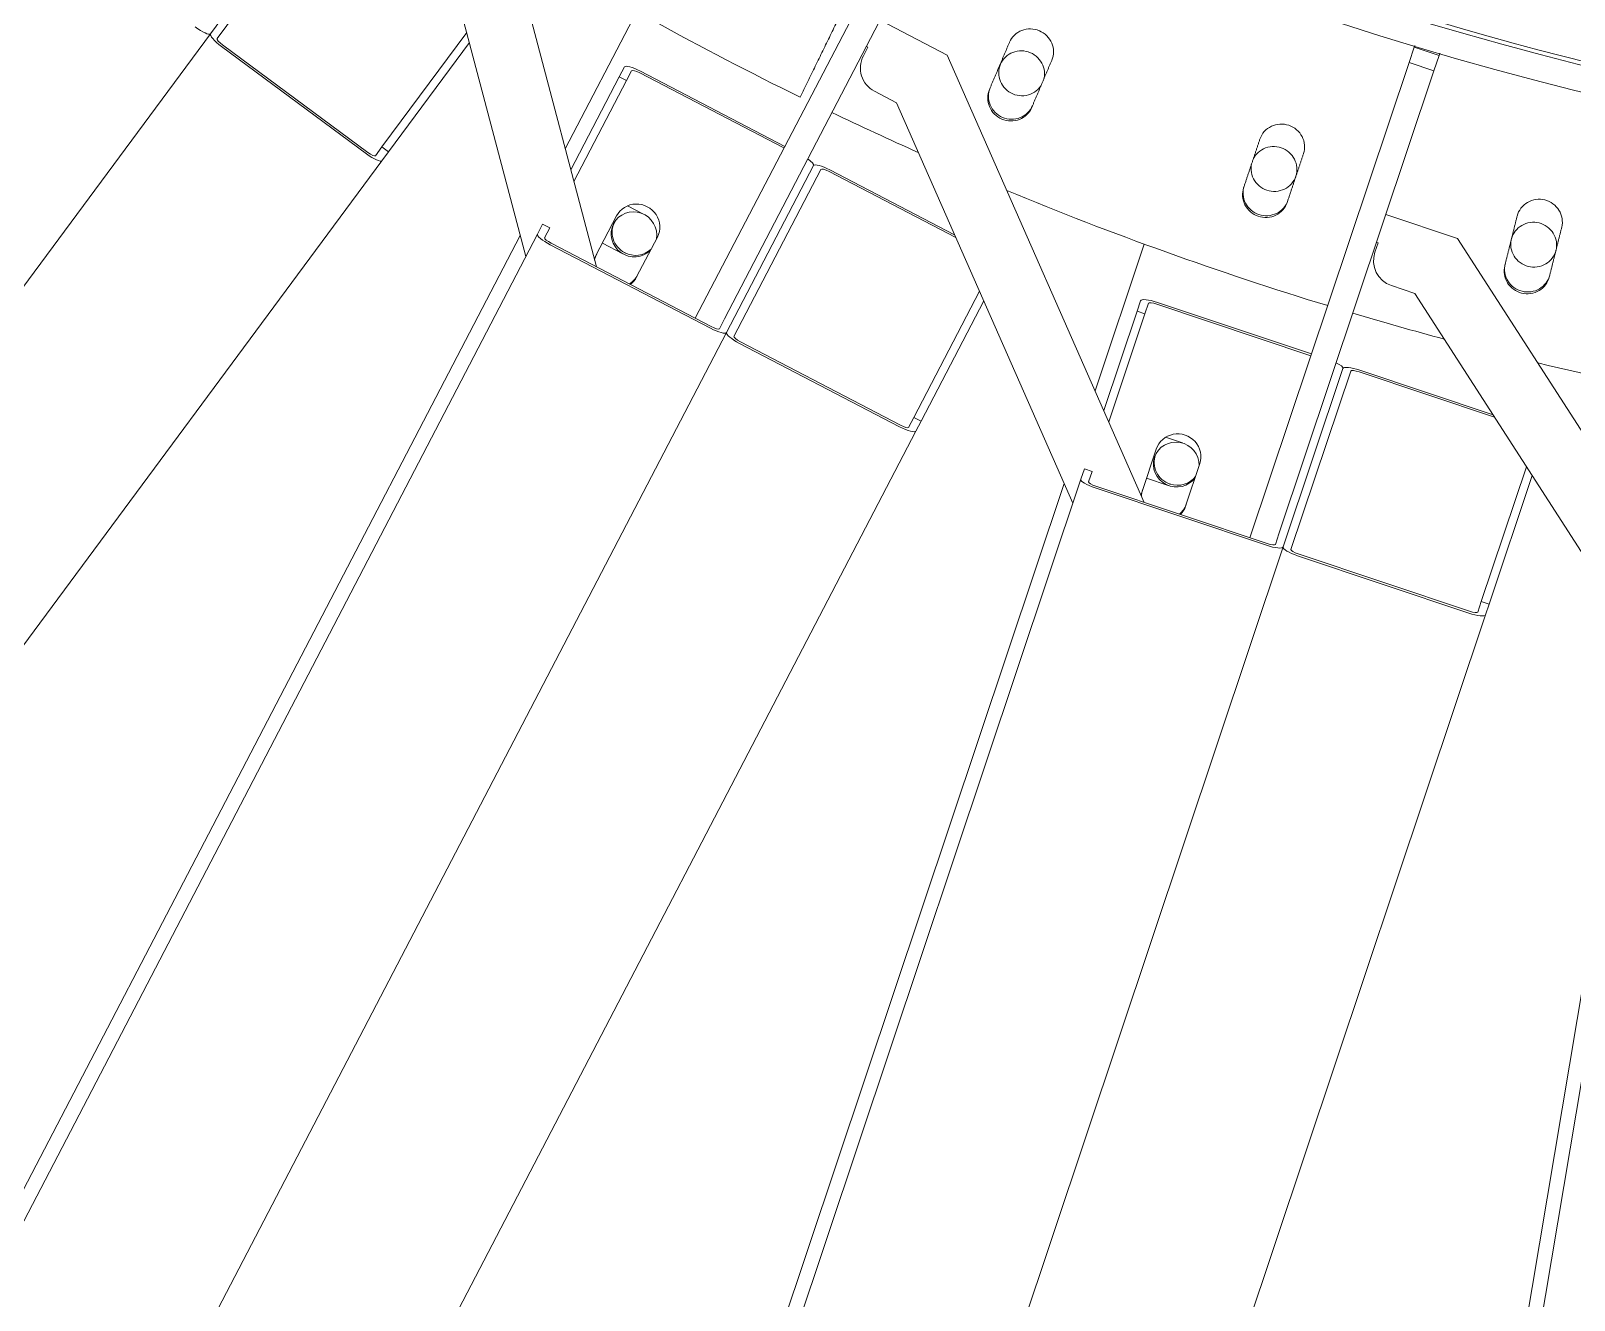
# Model space of a CAD drawing. Header units: millimetres. Extents: x -272986 to 200319, y -34579 to 49604.
# Drawn here: x 7086.8 to 7556.9, y 37109 to 37495.7 of the extents above; entities that cross this region are included whole.
import ezdxf
from ezdxf import colors
from ezdxf.entities.mleader import LeaderData, LeaderLine
from ezdxf.math import Vec2, Vec3

# ---------------------------------------------------------------- set-up
doc = ezdxf.new("R2010")
doc.units = ezdxf.units.MM
doc.linetypes.add('HIDDEN2', pattern=[4.7625, 3.175, -1.5875])
doc.layers.get('Defpoints').update_dxf_attribs({"color": 9})
for name, color, linetype in [('X 0001 M', 7, 'Continuous'), ('X 1001 M', 8, 'HIDDEN2'), ('X 3001 D', 5, 'Continuous')]:
    doc.layers.add(name, color=color, linetype=linetype)
doc.layers.add('X 5999 H', color=7, linetype='Continuous', true_color=0xffffff)
doc.styles.add('BIT STD. 2.5', font='isocpeur.ttf', dxfattribs={"height": 2.5})
doc.dimstyles.new('BIT STD. 2.5', dxfattribs={"dimtxt": 2.5, "dimasz": 2.5, "dimexe": 1, "dimexo": 0.75, "dimgap": 1, "dimtad": 1, "dimdec": 0, "dimdsep": 46, "dimtxsty": 'BIT STD. 2.5', "dimcen": 0, "dimadec": 0, "dimazin": 0, "dimtfac": 1, "dimtdec": 0, "dimtmove": 0, "dimatfit": 3, "dimfxl": 1, "dimtfill": 1, "dimlwd": -1, "dimlwe": -1, "dimarcsym": 0})

# ---------------------------------------------------------------- blocks, each defined once
blk = doc.blocks.new('A$C89218876')
at = {"layer": 'X 1001 M', "linetype": 'Continuous', "lineweight": 0}
for p, q in [((1124.49, -275.4), (993.97, -347.13)), ((1119.14, -295.27), (3502.46, -867.45)), ((1009.76, -361.27), (1126.6, -297.06)), ((1120.82, -300.23), (2590.56, -653.07)), ((1064.79, -331.03), (1104.84, -347.62)), ((1067.6, -329.48), (1105.8, -345.31)), ((1048.31, -340.08), (1031.92, -379.65)), ((1049.1, -339.65), (1032.44, -379.86)), ((985.16, -368.4), (993.97, -347.13)), ((1104.84, -347.62), (1105.8, -345.31)), ((1107.96, -348.91), (1104.84, -347.62)), ((1105.8, -345.31), (1108.92, -346.6)), ((1108.92, -346.6), (3376.96, -1286.05)), ((938.04, -348.88), (934.98, -356.27)), ((938.04, -348.88), (937.28, -348.57)), ((942.54, -350.75), (938.04, -348.88)), ((939.48, -358.14), (942.54, -350.75)), ((1079.97, -407.67), (942.54, -350.75)), ((1107.53, -351.43), (1086.48, -402.25)), ((1108.04, -351.65), (1087, -402.46)), ((934.46, -356.06), (934.98, -356.27)), ((934.98, -356.27), (939.48, -358.14)), ((1080.55, -416.57), (939.48, -358.14)), ((1009.76, -361.27), (1006.89, -368.2)), ((993.67, -371.38), (993.48, -371.84)), ((996.44, -372.53), (993.67, -371.38)), ((1031.05, -384.7), (1084.04, -406.65)), ((1031.05, -384.7), (1084.04, -406.65)), ((1032.01, -382.39), (1085, -404.34)), ((1025.99, -393.97), (1007.05, -439.7)), ((1007.57, -439.92), (1026.51, -394.18)), ((1079.97, -407.67), (1083.09, -408.96)), ((1084.04, -406.65), (3351.89, -1346.02)), ((1084.04, -406.65), (3351.89, -1346.02)), ((1061.6, -462.3), (1082.65, -411.48)), ((1062.12, -462.51), (1083.17, -411.7)), ((1056.93, -430.22), (1069.54, -435.44)), ((1048.22, -440.1), (1050.29, -435.04)), ((1062.9, -440.27), (1060.24, -446.74)), ((1062.45, -439.88), (1062.6, -439.5)), ((1063.01, -439.99), (1063, -440)), ((989.05, -442.46), (1032.6, -460.5)), ((1006.17, -444.75), (1009.29, -446.04)), ((1010.25, -443.73), (1007.13, -442.44)), ((1009.29, -446.04), (1010.25, -443.73)), ((1009.29, -446.04), (1038.8, -458.27)), ((1010.25, -443.73), (1042.3, -457.01)), ((1064.18, -448.37), (1051.58, -443.15)), ((1067.56, -447.92), (927.43, -498.34)), ((1057.01, -463.1), (1056.05, -465.41)), ((1060.13, -464.39), (1057.01, -463.1)), ((940.82, -514.78), (1066.26, -469.64)), ((1056.05, -465.41), (1059.17, -466.7)), ((1059.17, -466.7), (3323.72, -1404.71)), ((1060.06, -471.87), (2456.5, -1050.28)), ((999.9, -493.52), (1036.86, -516.17)), ((1002.91, -492.44), (1038.17, -514.04)), ((1002.9, -571.59), (876.07, -493.87)), ((1002.08, -580.47), (871.89, -500.69)), ((915.4, -517.98), (927.43, -498.34)), ((982.2, -499.89), (959.83, -536.4)), ((983.05, -499.58), (960.31, -536.7)), ((940.82, -514.78), (936.9, -521.18)), ((1036.86, -516.17), (1038.17, -514.04)), ((1039.74, -517.94), (1036.86, -516.17)), ((1038.17, -514.04), (1041.05, -515.8)), ((1041.05, -515.8), (3134.6, -1798.73)), ((1038.91, -520.36), (1010.18, -567.26)), ((1039.39, -520.66), (1010.66, -567.55)), ((923.34, -522.25), (923.08, -522.68)), ((925.9, -523.82), (923.34, -522.25)), ((959.48, -539.12), (1008.39, -569.09)), ((958.17, -541.25), (1007.08, -571.23)), ((958.17, -541.25), (1007.08, -571.23)), ((951.73, -549.62), (925.87, -591.82)), ((926.35, -592.12), (952.21, -549.91)), ((1002.9, -571.59), (1005.78, -573.36)), ((1007.08, -571.23), (3100.03, -1853.79)), ((1007.08, -571.23), (3100.03, -1853.79)), ((976.21, -622.68), (1004.95, -575.78)), ((976.69, -622.97), (1005.43, -576.08)), ((907.66, -591.74), (947.84, -616.36)), ((976.62, -590.26), (988.25, -597.39)), ((924.21, -596.68), (927.09, -598.44)), ((928.4, -596.31), (925.52, -594.54)), ((927.09, -598.44), (928.4, -596.31)), ((928.4, -596.31), (957.97, -614.43)), ((966.47, -598.66), (969.3, -593.99)), ((927.09, -598.44), (954.32, -615.13)), ((980.94, -601.12), (977.3, -607.1)), ((980.56, -600.66), (980.77, -600.31)), ((981.09, -600.86), (981.08, -600.88)), ((980.94, -609.33), (969.31, -602.2)), ((984.35, -609.41), (838.06, -637.29)), ((971.55, -622.75), (970.24, -624.88)), ((970.24, -624.88), (973.12, -626.65)), ((974.43, -624.52), (971.55, -622.75)), ((973.12, -626.65), (3062.98, -1907.32)), ((848.7, -655.62), (979.67, -630.66)), ((973.19, -631.89), (2261.96, -1421.63)), ((910.38, -643.86), (943.35, -672.02)), ((913.53, -643.26), (944.97, -670.12)), ((943.35, -672.02), (944.97, -670.12)), ((945.92, -674.21), (943.35, -672.02)), ((944.97, -670.12), (947.54, -672.31)), ((944.72, -676.48), (909, -718.3)), ((945.15, -676.84), (909.43, -718.66)), ((947.54, -672.31), (2814.27, -2266.65)), ((861.71, -684.48), (905.33, -721.74)), ((861.71, -684.48), (905.33, -721.74)), ((863.33, -682.58), (906.95, -719.83)), ((905.33, -721.74), (2771.89, -2315.93)), ((905.33, -721.74), (2771.89, -2315.93))]:
    blk.add_line(p, q, dxfattribs=at)
for centre, radius, start, end in [((0, 0), 1000, 317.00722, 46.99278), ((0, 0), 992, 317.00722, 46.99278), ((0, 0), 991, 330.78052, 359.85546), ((-0.03, -0.01), 1083.53, 342.52374, 348.01623), ((-0.03, -0.01), 1083.53, 339.43962, 340.97171), ((999.5, -365.14), 8, 247.5, 337.5), ((-0.03, -0.01), 1083.53, 333.52409, 339.01639), ((-0.03, -0.01), 1083.53, 330.43975, 331.97207), ((930.08, -517), 8, 238.5, 328.5), ((0, 0.03), 1083.53, 324.52149, 329.8678)]:
    blk.add_arc(centre, radius, start, end, dxfattribs=at)
at = {"layer": 'X 1001 M', "linetype": 'Continuous', "lineweight": 0, "extrusion": (0, 0, -1)}
for centre, major_axis, ratio, start_param, end_param in [((1107.01, -351.22), (1.91, 4.62), 0.224951, 0, 1.570796), ((1032.96, -380.08), (-1.91, -4.62), 0.224951, 0, 1.570796), ((1085.96, -402.03), (-1.91, -4.62), 0.224951, -1.570796, 0), ((1082.13, -411.27), (0.96, 2.31), 0.224951, 0, 1.570796), ((1054.26, -436.69), (-2.68, -6.47), 0.97437, 0, 3.141593), ((1056.71, -437.39), (3.18, 6.24), 0.97437, 0.213375, 5.916741), ((1066.86, -441.91), (2.68, 6.47), 0.97437, 0, 0.446983), ((1008.09, -440.13), (-0.96, -2.31), 0.224951, 0, 1.570796), ((1066.86, -441.91), (-2.68, -6.47), 0.97437, -0.173337, 0), ((1061.08, -462.08), (-0.96, -2.31), 0.224951, -1.570796, 0), ((1038.43, -520.07), (2.61, 4.26), 0.224951, 0, 1.570796), ((960.79, -536.99), (-2.61, -4.26), 0.224951, 0, 1.570796), ((1009.7, -566.96), (-2.61, -4.26), 0.224951, -1.570796, 0), ((1004.47, -575.49), (1.31, 2.13), 0.224951, 0, 1.570796), ((926.82, -592.41), (-1.31, -2.13), 0.224951, 0, 1.570796), ((972.96, -596.23), (-3.66, -5.97), 0.97437, 0, 3.141593), ((975.27, -597.31), (4.11, 5.66), 0.97437, 0.213375, 5.916741), ((984.59, -603.36), (3.66, 5.97), 0.97437, 0, 0.446983), ((984.59, -603.36), (-3.66, -5.97), 0.97437, -0.173337, 0), ((975.73, -622.38), (-1.31, -2.13), 0.224951, -1.570796, 0), ((944.29, -676.11), (3.25, 3.8), 0.224951, 0, 1.570796), ((908.57, -717.93), (-3.25, -3.8), 0.224951, -1.570796, 0)]:
    blk.add_ellipse(centre, major_axis=major_axis, ratio=ratio, start_param=start_param, end_param=end_param, dxfattribs=at)
at = {"layer": 'X 1001 M', "linetype": 'Continuous', "lineweight": 0}
for centre, major_axis, ratio, start_param, end_param in [((1107.01, -351.22), (0.96, 2.31), 0.224951, -1.570796, 0), ((1032.96, -380.08), (-0.96, -2.31), 0.224951, -1.570796, 0), ((1029.14, -389.32), (1.91, 4.62), 0.224951, 0, 1.047198), ((1085.96, -402.03), (-0.96, -2.31), 0.224951, 0, 1.570796), ((1082.13, -411.27), (1.91, 4.62), 0.224951, -1.570796, 0), ((1056.21, -437.13), (3.18, 6.24), 0.97437, -1.492733, -0.23467), ((1066.34, -441.69), (2.68, 6.47), 0.97437, -0.540658, 0), ((1008.09, -440.13), (-1.91, -4.62), 0.224951, -1.570796, 0), ((1056.21, -437.13), (-3.18, -6.24), 0.97437, 0.041238, 1.645827), ((1066.34, -441.69), (-2.68, -6.47), 0.97437, 0, 0.288703), ((1061.08, -462.08), (-1.91, -4.62), 0.224951, 0, 1.570796), ((1038.43, -520.07), (1.31, 2.13), 0.224951, -1.570796, 0), ((960.79, -536.99), (-1.31, -2.13), 0.224951, -1.570796, 0), ((955.56, -545.52), (2.61, 4.26), 0.224951, 0, 1.047198), ((1009.7, -566.96), (-1.31, -2.13), 0.224951, 0, 1.570796), ((1004.47, -575.49), (2.61, 4.26), 0.224951, -1.570796, 0), ((926.82, -592.41), (-2.61, -4.26), 0.224951, -1.570796, 0), ((974.82, -596.97), (4.11, 5.66), 0.97437, -1.492733, -0.23467), ((974.82, -596.97), (-4.11, -5.66), 0.97437, 0.041238, 1.645827), ((984.11, -603.07), (3.66, 5.97), 0.97437, -0.540658, 0), ((984.11, -603.07), (-3.66, -5.97), 0.97437, 0, 0.288703), ((975.73, -622.38), (-2.61, -4.26), 0.224951, 0, 1.570796), ((944.29, -676.11), (1.62, 1.9), 0.224951, -1.570796, 0), ((908.57, -717.93), (-1.62, -1.9), 0.224951, 0, 1.570796), ((902.08, -725.54), (3.25, 3.8), 0.224951, -1.570796, 0)]:
    blk.add_ellipse(centre, major_axis=major_axis, ratio=ratio, start_param=start_param, end_param=end_param, dxfattribs=at)
for points, knots in [([(988.46, -328.55), (988.44, -328.55), (988.43, -328.54), (988.42, -328.54), (987.61, -328.27), (986.8, -327.82), (985.43, -326.62), (984.88, -325.87), (984.12, -324.32), (983.86, -323.41), (983.74, -321.56), (983.87, -320.62), (984.41, -318.96), (984.86, -318.12), (986.04, -316.7), (986.78, -316.11), (988.31, -315.3), (989.2, -315.03), (991.01, -314.86), (991.93, -314.97), (992.76, -315.23), (992.77, -315.23), (992.78, -315.24)], [4.214319, 4.214319, 4.214319, 4.214319, 4.218897, 4.218897, 4.218897, 4.481428, 4.481428, 4.743958, 4.743958, 5.006489, 5.006489, 5.269019, 5.269019, 5.53155, 5.53155, 5.79408, 5.79408, 6.056611, 6.056611, 6.319142, 6.319142, 6.32372, 6.32372, 6.32372, 6.32372]), ([(995.19, -330.74), (994.42, -330.47), (993.64, -330.03), (992.3, -328.85), (991.74, -328.1), (990.98, -326.55), (990.73, -325.64), (990.61, -323.79), (990.73, -322.85), (991.27, -321.19), (991.72, -320.35), (992.91, -318.93), (993.65, -318.35), (995.18, -317.54), (996.07, -317.26), (997.88, -317.09), (998.8, -317.2), (999.61, -317.46)], [2.12831, 2.12831, 2.12831, 2.12831, 2.381123, 2.381123, 2.643662, 2.643662, 2.906201, 2.906201, 3.16874, 3.16874, 3.43128, 3.43128, 3.693819, 3.693819, 3.956358, 3.956358, 4.218897, 4.218897, 4.218897, 4.218897]), ([(999.61, -317.46), (1000.43, -317.72), (1001.25, -318.16), (1002.64, -319.36), (1003.21, -320.11), (1003.98, -321.67), (1004.24, -322.59), (1004.38, -324.45), (1004.25, -325.4), (1003.7, -327.08), (1003.25, -327.92), (1002.05, -329.35), (1001.3, -329.93), (999.75, -330.74), (998.85, -331.01), (997.09, -331.16), (996.23, -331.06), (995.46, -330.83)], [0, 0, 0, 0, 0.264823, 0.264823, 0.529646, 0.529646, 0.794469, 0.794469, 1.059292, 1.059292, 1.324115, 1.324115, 1.588938, 1.588938, 1.853761, 1.853761, 2.099821, 2.099821, 2.099821, 2.099821]), ([(1002.75, -333.2), (1003.56, -333.46), (1004.47, -333.57), (1006.28, -333.42), (1007.18, -333.15), (1008.72, -332.34), (1009.47, -331.76), (1010.67, -330.33), (1011.13, -329.49), (1011.67, -327.81), (1011.8, -326.86), (1011.67, -325), (1011.41, -324.08), (1010.63, -322.52), (1010.06, -321.77), (1008.69, -320.59), (1007.88, -320.14), (1007.08, -319.88)], [0.004513, 0.004513, 0.004513, 0.004513, 0.264815, 0.264815, 0.52963, 0.52963, 0.794446, 0.794446, 1.059261, 1.059261, 1.324076, 1.324076, 1.588891, 1.588891, 1.853706, 1.853706, 2.114008, 2.114008, 2.114008, 2.114008]), ([(1007.61, -320.06), (1008.42, -320.32), (1009.22, -320.76), (1010.6, -321.95), (1011.17, -322.7), (1011.94, -324.26), (1012.2, -325.17), (1012.34, -327.03), (1012.21, -327.98), (1011.66, -329.66), (1011.21, -330.5), (1010.01, -331.93), (1009.26, -332.52), (1007.71, -333.32), (1006.81, -333.6), (1005, -333.75), (1004.09, -333.63), (1003.29, -333.37)], [2.104891, 2.104891, 2.104891, 2.104891, 2.365195, 2.365195, 2.630009, 2.630009, 2.894824, 2.894824, 3.159639, 3.159639, 3.424453, 3.424453, 3.689268, 3.689268, 3.954082, 3.954082, 4.214386, 4.214386, 4.214386, 4.214386]), ([(959.63, -405.1), (959.62, -405.09), (959.61, -405.08), (959.59, -405.08), (958.81, -404.75), (958.04, -404.23), (956.77, -402.93), (956.27, -402.14), (955.64, -400.53), (955.46, -399.61), (955.48, -397.75), (955.68, -396.83), (956.35, -395.21), (956.86, -394.41), (958.16, -393.09), (958.94, -392.56), (960.52, -391.88), (961.43, -391.67), (963.25, -391.64), (964.16, -391.82), (964.96, -392.15), (964.98, -392.16), (964.99, -392.16)], [4.214319, 4.214319, 4.214319, 4.214319, 4.218897, 4.218897, 4.218897, 4.481428, 4.481428, 4.743958, 4.743958, 5.006489, 5.006489, 5.269019, 5.269019, 5.53155, 5.53155, 5.79408, 5.79408, 6.056611, 6.056611, 6.319142, 6.319142, 6.32372, 6.32372, 6.32372, 6.32372]), ([(965.58, -407.56), (965.04, -407.25), (964.51, -406.85), (963.43, -405.74), (962.93, -404.95), (962.29, -403.34), (962.11, -402.41), (962.13, -400.56), (962.33, -399.63), (963, -398.02), (963.52, -397.22), (964.81, -395.9), (965.6, -395.37), (967.18, -394.68), (968.09, -394.48), (969.91, -394.45), (970.82, -394.63), (971.61, -394.95)], [2.193392, 2.193392, 2.193392, 2.193392, 2.381123, 2.381123, 2.643662, 2.643662, 2.906201, 2.906201, 3.16874, 3.16874, 3.43128, 3.43128, 3.693819, 3.693819, 3.956358, 3.956358, 4.218897, 4.218897, 4.218897, 4.218897]), ([(971.61, -394.95), (972.4, -395.28), (973.19, -395.79), (974.48, -397.09), (974.99, -397.88), (975.64, -399.5), (975.82, -400.43), (975.81, -402.29), (975.61, -403.23), (974.93, -404.86), (974.41, -405.67), (973.1, -407), (972.31, -407.52), (970.71, -408.2), (969.79, -408.41), (968.25, -408.41), (967.62, -408.32), (967.03, -408.16)], [0, 0, 0, 0, 0.264823, 0.264823, 0.529646, 0.529646, 0.794469, 0.794469, 1.059292, 1.059292, 1.324115, 1.324115, 1.588938, 1.588938, 1.853761, 1.853761, 2.03495, 2.03495, 2.03495, 2.03495]), ([(973.52, -410.85), (974.3, -411.17), (975.2, -411.36), (977.02, -411.35), (977.94, -411.15), (979.54, -410.47), (980.33, -409.94), (981.64, -408.61), (982.16, -407.81), (982.84, -406.17), (983.04, -405.24), (983.05, -403.37), (982.86, -402.44), (982.21, -400.82), (981.71, -400.03), (980.43, -398.74), (979.66, -398.24), (978.88, -397.91)], [0.004513, 0.004513, 0.004513, 0.004513, 0.264815, 0.264815, 0.52963, 0.52963, 0.794446, 0.794446, 1.059261, 1.059261, 1.324076, 1.324076, 1.588891, 1.588891, 1.853706, 1.853706, 2.114008, 2.114008, 2.114008, 2.114008]), ([(979.4, -398.13), (980.18, -398.45), (980.95, -398.95), (982.22, -400.25), (982.73, -401.04), (983.38, -402.65), (983.57, -403.59), (983.56, -405.45), (983.36, -406.39), (982.68, -408.02), (982.16, -408.82), (980.85, -410.15), (980.06, -410.68), (978.46, -411.36), (977.54, -411.56), (975.72, -411.57), (974.82, -411.39), (974.04, -411.06)], [2.104891, 2.104891, 2.104891, 2.104891, 2.365195, 2.365195, 2.630009, 2.630009, 2.894824, 2.894824, 3.159639, 3.159639, 3.424453, 3.424453, 3.689268, 3.689268, 3.954082, 3.954082, 4.214386, 4.214386, 4.214386, 4.214386]), ([(924.89, -479.14), (924.88, -479.13), (924.87, -479.13), (924.85, -479.12), (924.1, -478.73), (923.37, -478.16), (922.21, -476.76), (921.77, -475.93), (921.27, -474.28), (921.16, -473.34), (921.33, -471.5), (921.6, -470.59), (922.39, -469.03), (922.97, -468.27), (924.36, -467.06), (925.18, -466.59), (926.82, -466.03), (927.74, -465.9), (929.56, -466.01), (930.45, -466.26), (931.22, -466.65), (931.24, -466.66), (931.25, -466.67)], [4.214319, 4.214319, 4.214319, 4.214319, 4.218897, 4.218897, 4.218897, 4.481428, 4.481428, 4.743958, 4.743958, 5.006489, 5.006489, 5.269019, 5.269019, 5.53155, 5.53155, 5.79408, 5.79408, 6.056611, 6.056611, 6.319142, 6.319142, 6.32372, 6.32372, 6.32372, 6.32372]), ([(938.68, -470.45), (939.08, -470.75), (939.46, -471.1), (940.38, -472.2), (940.83, -473.03), (941.35, -474.69), (941.46, -475.63), (941.3, -477.49), (941.03, -478.41), (940.23, -479.98), (939.65, -480.74), (938.23, -481.97), (937.4, -482.43), (935.75, -482.98), (934.82, -483.11), (932.99, -482.98), (932.1, -482.71), (930.57, -481.92), (929.85, -481.35), (928.69, -479.95), (928.25, -479.12), (927.75, -477.47), (927.64, -476.54), (927.8, -474.69), (928.08, -473.78), (928.87, -472.22), (929.45, -471.47), (930.84, -470.25), (931.66, -469.79), (933.3, -469.23), (934.22, -469.09), (935.66, -469.18), (936.19, -469.28), (936.69, -469.44)], [0.116719, 0.116719, 0.116719, 0.116719, 0.264823, 0.264823, 0.529646, 0.529646, 0.794469, 0.794469, 1.059292, 1.059292, 1.324115, 1.324115, 1.588938, 1.588938, 1.853761, 1.853761, 2.118584, 2.118584, 2.381123, 2.381123, 2.643662, 2.643662, 2.906201, 2.906201, 3.16874, 3.16874, 3.43128, 3.43128, 3.693819, 3.693819, 3.956358, 3.956358, 4.110939, 4.110939, 4.110939, 4.110939]), ([(938.28, -485.96), (939.04, -486.35), (939.92, -486.6), (941.73, -486.74), (942.66, -486.61), (944.32, -486.06), (945.15, -485.59), (946.56, -484.37), (947.14, -483.61), (947.94, -482.04), (948.21, -481.12), (948.37, -479.26), (948.26, -478.32), (947.74, -476.65), (947.29, -475.82), (946.12, -474.44), (945.39, -473.87), (944.64, -473.49)], [0.004513, 0.004513, 0.004513, 0.004513, 0.264815, 0.264815, 0.52963, 0.52963, 0.794446, 0.794446, 1.059261, 1.059261, 1.324076, 1.324076, 1.588891, 1.588891, 1.853706, 1.853706, 2.114008, 2.114008, 2.114008, 2.114008]), ([(945.14, -473.74), (945.9, -474.13), (946.62, -474.69), (947.8, -476.08), (948.24, -476.91), (948.76, -478.57), (948.88, -479.51), (948.71, -481.37), (948.44, -482.29), (947.64, -483.86), (947.06, -484.63), (945.65, -485.85), (944.82, -486.31), (943.17, -486.87), (942.23, -486.99), (940.42, -486.86), (939.54, -486.6), (938.78, -486.22)], [2.104891, 2.104891, 2.104891, 2.104891, 2.365195, 2.365195, 2.630009, 2.630009, 2.894824, 2.894824, 3.159639, 3.159639, 3.424453, 3.424453, 3.689268, 3.689268, 3.954082, 3.954082, 4.214386, 4.214386, 4.214386, 4.214386])]:
    blk.add_open_spline(points, degree=3, knots=knots, dxfattribs=at)
for points, weights in [([(992.78, -315.24), (1000.14, -317.63), (1007.61, -320.06)], [1.00223105266, 1.00188340985, 1.00148063222]), ([(1003.29, -333.37), (995.82, -330.94), (988.46, -328.55)], [1.00148063513, 1.00188341357, 1.00223105707]), ([(964.99, -392.16), (972.14, -395.12), (979.4, -398.13)], [1.00223105055, 1.00188340807, 1.00148063082]), ([(974.04, -411.06), (966.78, -408.06), (959.63, -405.1)], [1.00148063433, 1.00188341255, 1.00223105586]), ([(931.25, -466.67), (938.14, -470.18), (945.14, -473.74)], [1.00223104959, 1.00188340726, 1.00148063018]), ([(938.78, -486.22), (931.79, -482.65), (924.89, -479.14)], [1.00148063134, 1.00188340874, 1.00223105134]), ([(869.82, -505.05), (902.22, -523.75), (937.11, -543.9)], [1.02917968627, 1.01518705785, 1])]:
    blk.add_rational_spline(points, weights, degree=2, dxfattribs=at)
blk = doc.blocks.new('*D205')
at = {"layer": 'Defpoints', "color": 0, "transparency": 16777216}
for p in [(7798.5, 48049.63), (8611.57, 30712.26), (8631.54, 30522.3), (8100.3, 29805.85), (7798.5, 29039.7)]:
    blk.add_point(p, dxfattribs=at)
at = {"layer": 'X 3001 D', "color": 0, "transparency": 16777216}
blk.add_line((8636.24, 30477.55), (8708.69, 29788.28), dxfattribs=at)
for start, end in [(276.99386, 277.987721), (270, 276), (268.012279, 269.00614)]:
    blk.add_arc((7798.5, 38448.15), 8647.57, start, end, dxfattribs=at)
for points in [[(8854.28, 29840.08), (8848.62, 29889.76), (8702.42, 29847.95)], [(7648.72, 29826.88), (7648.29, 29776.88), (7798.5, 29800.58)]]:
    blk.add_solid(points, dxfattribs=at)
at = {"layer": 'X 3001 D', "color": 0, "transparency": 16777216, "insert": (8244.01, 29947.24), "char_height": 150, "attachment_point": 5, "rotation": 3, "style": 'BIT STD. 2.5', "bg_fill": 3, "box_fill_scale": 1.1, "bg_fill_color": 256, "bg_fill_true_color": 13158600, "bg_fill_transparency": 0}
blk.add_mtext('6° {\\C7;M02}', dxfattribs=at)
blk = doc.blocks.new('*D206')
at = {"layer": 'Defpoints', "color": 0, "transparency": 16777216}
for p in [(7798.5, 48049.63), (5189.74, 31280.64), (5072.77, 30959.26), (6721.99, 29238.05), (7798.5, 29039.7)]:
    blk.add_point(p, dxfattribs=at)
at = {"layer": 'X 3001 D', "color": 0, "transparency": 16777216}
blk.add_line((5057.38, 30916.98), (4606.5, 29678.19), dxfattribs=at)
blk.add_arc((7798.5, 38448.15), 9272.79, 250.926847, 269.073153, dxfattribs=at)
for points in [[(4760.02, 29660.85), (4776.74, 29707.97), (4627.02, 29734.57)], [(7648.71, 29201.56), (7648.3, 29151.57), (7798.5, 29175.35)]]:
    blk.add_solid(points, dxfattribs=at)
at = {"layer": 'X 3001 D', "color": 0, "transparency": 16777216, "insert": (5284.72, 29662.98), "char_height": 150, "attachment_point": 5, "rotation": 344.0321, "style": 'BIT STD. 2.5', "bg_fill": 3, "box_fill_scale": 1.1, "bg_fill_color": 256, "bg_fill_true_color": 13158600, "bg_fill_transparency": 0}
blk.add_mtext('20° - {\\C7;N05}', dxfattribs=at)
blk = doc.blocks.new('*D207')
at = {"layer": 'Defpoints', "color": 0, "transparency": 16777216}
for p in [(-1697.65, 38448.15), (18712.74, 38448.15), (-1494.55, 37361.94), (629.78, 35838.94), (308.4, 35721.97)]:
    blk.add_point(p, dxfattribs=at)
at = {"layer": 'X 3001 D', "color": 0, "transparency": 16777216}
blk.add_line((266.11, 35706.58), (-1049.94, 35227.58), dxfattribs=at)
blk.add_arc((7798.5, 38448.15), 9356.31, 180.918573, 199.081427, dxfattribs=at)
for points in [[(-1581.61, 38297.95), (-1531.61, 38298.35), (-1557.81, 38448.15)], [(-1020.17, 35397.82), (-1067.29, 35381.1), (-993.56, 35248.1)]]:
    blk.add_solid(points, dxfattribs=at)
at = {"layer": 'X 3001 D', "color": 0, "transparency": 16777216, "insert": (-1094.56, 36009.89), "char_height": 150, "attachment_point": 5, "rotation": 285.3323, "style": 'BIT STD. 2.5', "bg_fill": 3, "box_fill_scale": 1.1, "bg_fill_color": 256, "bg_fill_true_color": 13158600, "bg_fill_transparency": 0}
blk.add_mtext('20° - {\\C7;N01}', dxfattribs=at)
blk = doc.blocks.new('*D210')
at = {"layer": 'Defpoints', "color": 0, "transparency": 16777216}
for p in [(7798.5, 48049.63), (6198.72, 47520.93), (3813.75, 45349.93), (3909.25, 45184.52), (7798.5, 29039.7)]:
    blk.add_point(p, dxfattribs=at)
at = {"layer": 'X 3001 D', "color": 0, "transparency": 16777216}
blk.add_line((3791.25, 45388.91), (3162.13, 46478.58), dxfattribs=at)
blk.add_arc((7798.5, 38448.15), 9212.75, 90.932888, 119.067112, dxfattribs=at)
for points in [[(7648.3, 47684.67), (7648.71, 47634.67), (7798.5, 47660.89)], [(3334.96, 46478.81), (3310.31, 46522.31), (3192.13, 46426.62)]]:
    blk.add_solid(points, dxfattribs=at)
at = {"layer": 'X 3001 D', "color": 0, "transparency": 16777216, "insert": (3709.26, 46854.07), "char_height": 150, "attachment_point": 5, "rotation": 25.9416, "style": 'BIT STD. 2.5', "bg_fill": 3, "box_fill_scale": 1.1, "bg_fill_color": 256, "bg_fill_true_color": 13158600, "bg_fill_transparency": 0}
blk.add_mtext('{\\C7;N06} - 30°', dxfattribs=at)
blk = doc.blocks.new('*D435')
at = {"layer": 'Defpoints', "color": 0, "transparency": 16777216}
for p in [(-1697.65, 38448.15), (18712.74, 38448.15), (18508.5, 38139.19), (14424.32, 37876.49), (15619.75, 37771.9)]:
    blk.add_point(p, dxfattribs=at)
at = {"layer": 'X 3001 D', "color": 0, "transparency": 16777216}
for p, q in [((15664.58, 37767.98), (18532.35, 37517.08)), ((18458.45, 37372.98), (18356.73, 36373.14))]:
    blk.add_line(p, q, dxfattribs=at)
for start, end in [(355.809059, 359.190941), (354.190941, 355)]:
    blk.add_arc((7890.24, 38448.15), 10622.76, start, end, dxfattribs=at)
for points in [[(18486.94, 38298.33), (18536.94, 38297.97), (18513, 38448.15)], [(18509.51, 37669.83), (18459.67, 37673.83), (18472.57, 37522.31)]]:
    blk.add_solid(points, dxfattribs=at)
at = {"layer": 'X 3001 D', "color": 0, "transparency": 16777216, "insert": (18273.22, 36886.73), "char_height": 150, "attachment_point": 5, "rotation": 84.1909, "style": 'BIT STD. 2.5', "bg_fill": 3, "box_fill_scale": 1.1, "bg_fill_color": 256, "bg_fill_true_color": 13158600, "bg_fill_transparency": 0}
blk.add_mtext('5° - {\\C7;MH01}', dxfattribs=at)
blk = doc.blocks.new('*D437')
at = {"layer": 'Defpoints', "color": 0, "transparency": 16777216}
for p in [(-1697.65, 38448.15), (18712.74, 38448.15), (14088.47, 34043.86, 0), (18614.9, 33782.41), (15367.38, 33148.36, 0)]:
    blk.add_point(p, dxfattribs=at)
at = {"layer": 'X 3001 D', "color": 0, "transparency": 16777216}
for p, q in [((18757.74, 38448.15), (19638.3, 38448.15)), ((15404.24, 33122.55), (17497.09, 31657.12))]:
    blk.add_line(p, q, dxfattribs=at)
blk.add_arc((7798.5, 38448.15), 11779.8, 325.72959, 359.27041, dxfattribs=at)
for points in [[(19552.34, 38298.31), (19602.34, 38297.99), (19578.3, 38448.15)], [(17553.77, 31800.74), (17512.63, 31829.16), (17447.94, 31691.53)]]:
    blk.add_solid(points, dxfattribs=at)
at = {"layer": 'X 3001 D', "color": 0, "transparency": 16777216, "insert": (18904.34, 34946.49), "char_height": 150, "attachment_point": 5, "rotation": 72.5, "style": 'BIT STD. 2.5', "bg_fill": 3, "box_fill_scale": 1.1, "bg_fill_color": 256, "bg_fill_true_color": 13158600, "bg_fill_transparency": 0}
blk.add_mtext('35°', dxfattribs=at)
blk = doc.blocks.new('*D469')
at = {"layer": 'Defpoints', "color": 0, "transparency": 16777216}
for p in [(7798.5, 48049.63), (7598.52, 47039.89), (7237.07, 46477.04), (7271.94, 45978.26), (7798.5, 29039.7)]:
    blk.add_point(p, dxfattribs=at)
at = {"layer": 'X 3001 D', "color": 0, "transparency": 16777216}
blk.add_line((7233.93, 46521.93), (7194.82, 47081.14), dxfattribs=at)
for start, end in [(90, 94), (87.999906, 88.999953), (95.000047, 96.000094)]:
    blk.add_arc((7798.5, 38448.15), 8594.07, start, end, dxfattribs=at)
for points in [[(7948.28, 47015.91), (7948.71, 47065.91), (7798.5, 47042.22)], [(7047.51, 47034.44), (7051.43, 46984.59), (7199.01, 47021.28)]]:
    blk.add_solid(points, dxfattribs=at)
at = {"layer": 'X 3001 D', "color": 0, "transparency": 16777216, "insert": (7493.86, 47171.9), "char_height": 150, "attachment_point": 5, "rotation": 2, "style": 'BIT STD. 2.5', "bg_fill": 3, "box_fill_scale": 1.1, "bg_fill_color": 256, "bg_fill_true_color": 13158600, "bg_fill_transparency": 0}
blk.add_mtext('4.00°', dxfattribs=at)

msp = doc.modelspace()

# ---------------------------------------------------------------- hatches: boundary and pattern name
at = {"layer": 'X 5999 H'}
h = msp.add_hatch(dxfattribs=at)
h.set_pattern_fill('ANSI31', color=9)
h.set_pattern_definition([(45, (25000, 0), (-2.24506403, 2.24506403), [])])
edge = h.paths.add_edge_path()
edge.add_arc((7798.4957, 38448.1402), 7825.6047, 2.59310195, 94.99996544, ccw=False)
edge.add_line((15616.0872, 38802.1919), (15658.4432, 38804.11))
edge.add_arc((7798.4957, 38448.1402), 7825.6047, 274.95448705, 357.39914168)
edge.add_line((15616.0392, 38093.0303), (15658.3937, 38091.1063))
edge.add_arc((7798.4974, 38448.1368), 7868.0011, 274.95447724, 357.39916567, ccw=False)
edge.add_arc((7798.4953, 38448.14), 7868.0046, 2.59310269, 274.95162181)
edge.add_arc((7798.4957, 38448.1402), 7825.6047, 2.59952649, 274.95161898)

# ---------------------------------------------------------------- linework, layer by layer
msp.add_circle((7798.5, 38448.1453), 7798.5)
at = {"layer": 'X 0001 M', "linetype": 'Continuous'}
for centre, radius, start, end in [((7798.4953, 38448.14), 7868.0046, 2.59310269, 274.95162181), ((7798.4957, 38448.1402), 7825.6047, 2.59952649, 274.95161898)]:
    msp.add_arc(centre, radius, start, end, dxfattribs=at)

# ---------------------------------------------------------------- block references
at = {"layer": 'X 1001 M', "rotation": 273.9910714243701}
msp.add_blockref('A$C89218876', (7798.5, 38448.1453), dxfattribs=at)

# ---------------------------------------------------------------- next in the draw order: dimensions: what is measured, and where the dimension line sits
at = {"layer": 'X 3001 D'}
dim = msp.add_angular_dim_2l(base=(8100.2958, 29805.845), line1=((8611.5747, 30712.2568), (8631.5396, 30522.3031)), line2=((7798.5, 48049.6266), (7798.5, 29039.7)), text='<> {\\C7;M02}', dimstyle='BIT STD. 2.5', override={"dimscale": 0}, dxfattribs=at)
dim.commit()
dim.dimension.update_dxf_attribs({"geometry": '*D205', "text_midpoint": (8244.0134, 29947.2434)})

# ---------------------------------------------------------------- next in the draw order: dimensions: what is measured, and where the dimension line sits
dim = msp.add_angular_dim_2l(base=(6721.9943, 29238.0508), line1=((5189.7414, 31280.6399), (5072.7705, 30959.265)), line2=((7798.5, 48049.6266), (7798.5, 29039.7)), text='<> - {\\C7;N05}', dimstyle='BIT STD. 2.5', override={"dimscale": 0, "dimjust": 2}, dxfattribs=at)
dim.commit()
dim.dimension.update_dxf_attribs({"geometry": '*D206', "text_midpoint": (5284.7245, 29662.9777)})

# ---------------------------------------------------------------- next in the draw order: dimensions: what is measured, and where the dimension line sits
dim = msp.add_angular_dim_2l(base=(-1494.5482, 37361.9438), line1=((629.7757, 35838.9431), (308.4008, 35721.9722)), line2=((18712.7368, 38448.1453), (-1697.6528, 38448.1453)), text='<> - {\\C7;N01}', dimstyle='BIT STD. 2.5', override={"dimscale": 0}, dxfattribs=at)
dim.commit()
dim.dimension.update_dxf_attribs({"geometry": '*D207', "text_midpoint": (-1224.8062, 35974.176), "dimtype": 162})

# ---------------------------------------------------------------- next in the draw order: dimensions: what is measured, and where the dimension line sits
dim = msp.add_angular_dim_2l(base=(6198.7229, 47520.9319), line1=((3909.25, 45184.5239), (3813.75, 45349.9348)), line2=((7798.5, 48049.6266), (7798.5, 29039.7)), text='{\\C7;N06} - <>', dimstyle='BIT STD. 2.5', override={"dimscale": 0, "dimjust": 1}, dxfattribs=at)
dim.commit()
dim.dimension.update_dxf_attribs({"geometry": '*D210', "text_midpoint": (3709.2597, 46854.071)})

# ---------------------------------------------------------------- next in the draw order: leaders
ml = msp.add_multileader_mtext('Standard', dxfattribs=at)
ml.set_content('REF.{\\C150; \\C7;V01\\C150; }-CENTRAL', color=256, style='BIT STD. 2.5')
ml.set_leader_properties(color=150)
ml.build(insert=Vec2(0, 0))
ml.multileader.update_dxf_attribs({"text_left_attachment_type": 2, "text_right_attachment_type": 2, "dogleg_length": 3, "arrow_head_size": 150, "scale": 60})
ctx = ml.context
ctx.base_point, ctx.scale, ctx.char_height, ctx.arrow_head_size, ctx.landing_gap_size, ctx.plane_origin = Vec3(5496.8436, 37467.1293), 60, 150, 150, 60, Vec3(22271.5982, 4347.356)
ctx.left_attachment, ctx.right_attachment, ctx.text_align_type = 2, 2, 2
notes = []
notes.append((ctx, [(1, (1, 1, 0), (6681.8436, 37467.1293), (-1, 0), 180, [(0, [(7692.9579, 38209.6476)], 0, [])])]))
ctx.mtext.insert, ctx.mtext.width, ctx.mtext.defined_height, ctx.mtext.alignment, ctx.mtext.flow_direction = Vec3(6441.8436, 37667.1293), 860.110621, 662.8845, 3, 5
ctx.mtext.has_bg_fill, ctx.mtext.bg_color, ctx.mtext.bg_scale_factor, ctx.mtext.bg_transparency, ctx.mtext.use_window_bg_color = 1, -1073741824, 1.25, 0, 1
for ctx, leaders in notes:
    for number, flags, end, landing, length, lines in leaders:
        leader = LeaderData()
        leader.index, (leader.has_last_leader_line, leader.has_dogleg_vector, leader.attachment_direction) = number, flags
        leader.last_leader_point, leader.dogleg_vector, leader.dogleg_length = Vec3(end), Vec3(landing), length
        for number, points, colour, breaks in lines:
            line = LeaderLine()
            line.index, line.vertices, line.color, line.breaks = number, Vec3.list(points), colors.encode_raw_color(colour), breaks
            leader.lines.append(line)
        ctx.leaders.append(leader)

# ---------------------------------------------------------------- next in the draw order: dimensions: what is measured, and where the dimension line sits
dim = msp.add_angular_dim_2l(base=(18508.5037, 38139.1854), line1=((15619.7521, 37771.9005), (14424.3185, 37876.4874)), line2=((18712.7368, 38448.1453), (-1697.6528, 38448.1453)), text='<> - {\\C7;MH01}', dimstyle='BIT STD. 2.5', dxfattribs=at)
dim.commit()
dim.dimension.update_dxf_attribs({"geometry": '*D435', "text_midpoint": (18273.2237, 36886.7277)})

# ---------------------------------------------------------------- next in the draw order: dimensions: what is measured, and where the dimension line sits
dim = msp.add_angular_dim_2l(base=(18614.8981, 33782.4066), line1=((14088.4715, 34043.8599, 0), (15367.3765, 33148.3609, 0)), line2=((18712.7368, 38448.1453), (-1697.6528, 38448.1453)), dimstyle='BIT STD. 2.5', dxfattribs=at)
dim.commit()
dim.dimension.update_dxf_attribs({"geometry": '*D437', "text_midpoint": (18904.339, 34946.4877)})

# ---------------------------------------------------------------- next in the draw order: dimensions: what is measured, and where the dimension line sits
at = {"layer": 'X 3001 D', "color": 150}
dim = msp.add_angular_dim_2l(base=(7598.5249, 47039.8891), line1=((7271.9433, 45978.2576), (7237.065, 46477.0396)), line2=((7798.5, 48049.6266), (7798.5, 29039.7)), dimstyle='BIT STD. 2.5', override={"dimadec": 2}, dxfattribs=at)
dim.commit()
dim.dimension.update_dxf_attribs({"geometry": '*D469', "text_midpoint": (7493.8598, 47171.8985)})

doc.saveas('drawing.dxf')
